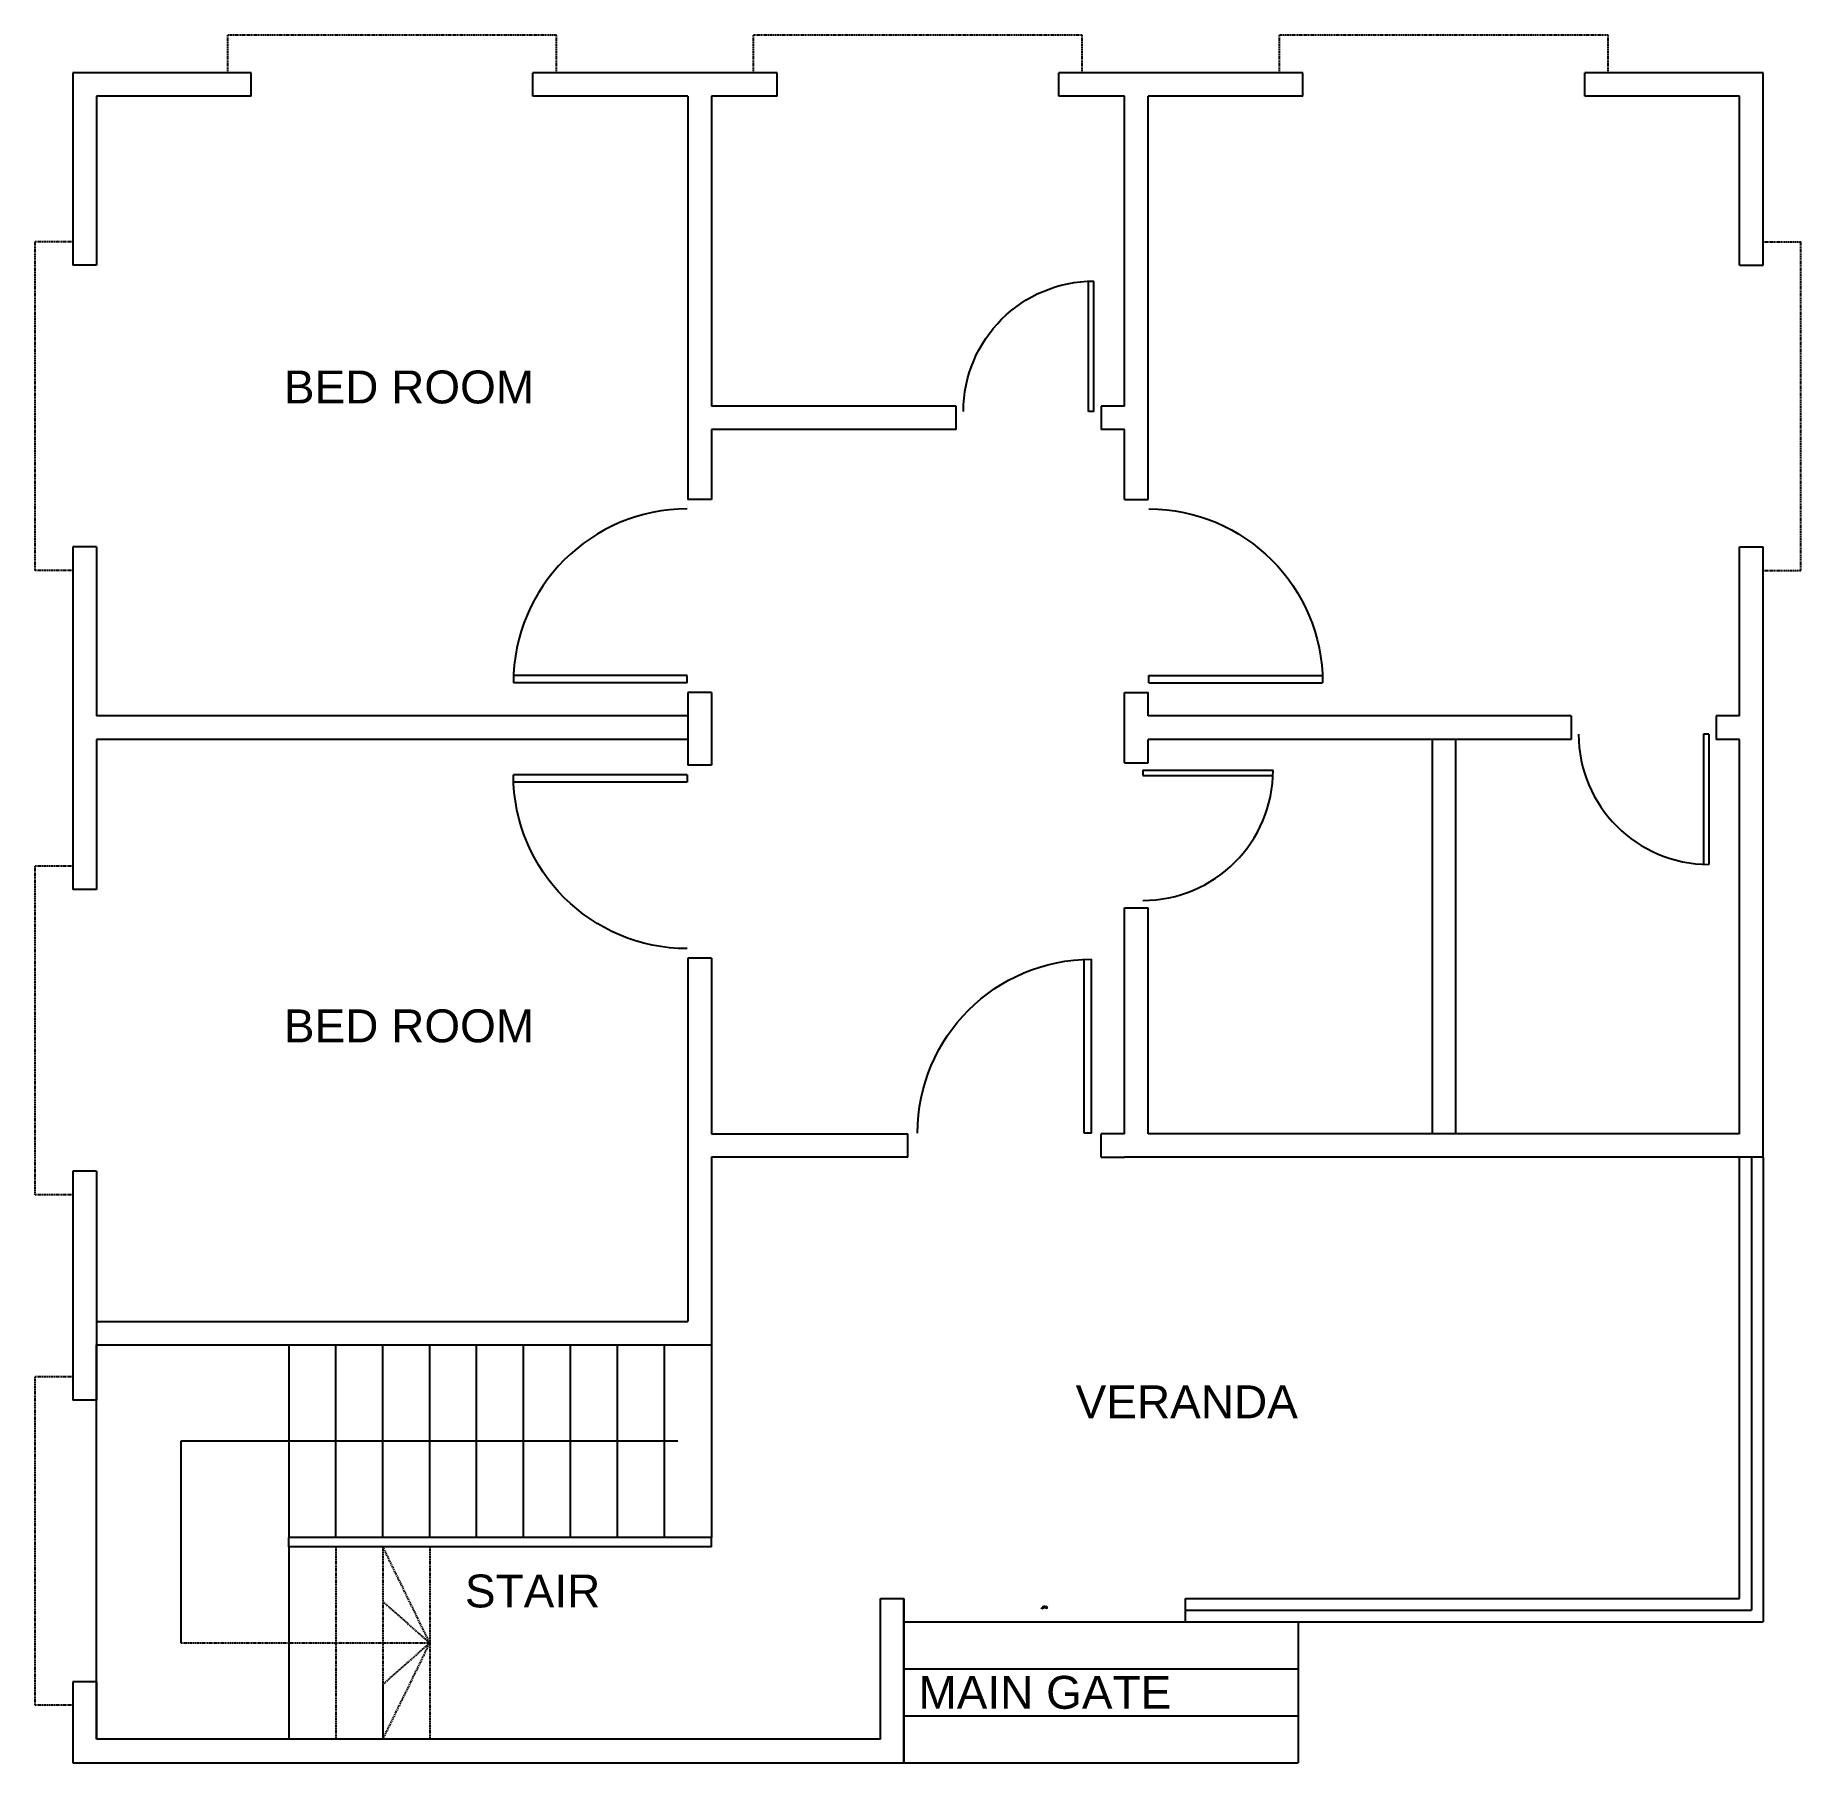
# Model space of a CAD drawing. Extents: x 34707 to 35083, y -1377 to -1009.
import ezdxf
from ezdxf.enums import TextEntityAlignment as Align

# ---------------------------------------------------------------- set-up
doc = ezdxf.new("R2010")
doc.units = 0
doc.linetypes.add('HIDDEN', pattern=[0.375, 0.25, -0.125])
for name, color, linetype in [('DOOR', 1, 'CONTINUOUS'), ('LEADER', 3, 'CONTINUOUS'), ('RAIL', 3, 'CONTINUOUS'), ('STAIR', 252, 'CONTINUOUS'), ('TEXT-1', 230, 'CONTINUOUS'), ('WALL', 7, 'CONTINUOUS'), ('WINDOW', 116, 'CONTINUOUS')]:
    doc.layers.add(name, color=color, linetype=linetype)
doc.styles.add('ROOM TEXT', font='ARIAL.TTF', dxfattribs={"height": 1})

# ---------------------------------------------------------------- blocks, each defined once
blk = doc.blocks.new('DOOR40')
at = {"layer": 'DOOR'}
for p, q in [((2, 5), (2, 41)), ((3.5, 5), (3.5, 40.97)), ((2, 5), (3.5, 5))]:
    blk.add_line(p, q, dxfattribs=at)
blk.add_arc((2, 5), 36, 0, 90, dxfattribs=at)

msp = doc.modelspace()

# ---------------------------------------------------------------- linework, layer by layer
at = {"layer": 'DOOR', "color": 3, "linetype": 'HIDDEN'}
for radius in [0.968, 0.8, 0.632]:
    msp.add_arc((34922.19, -1344.72), radius, 46.8755, 146.8321, dxfattribs=at)
at = {"layer": 'LEADER'}
for p, q in [((35072.67, -1248.06), (35072.67, -1344.56)), ((34851.17, -1303.25), (34851.17, -1313.87)), ((34952.17, -1344.56), (35072.67, -1344.56))]:
    msp.add_line(p, q, dxfattribs=at)
at = {"layer": 'RAIL'}
for p, q in [((34844.01, -1308.56), (34738.14, -1308.56)), ((34738.14, -1308.56), (34738.14, -1351.56)), ((34851.17, -1329.06), (34761.17, -1329.06)), ((34761.17, -1331.06), (34761.17, -1329.06)), ((34851.17, -1331.06), (34851.17, -1329.06)), ((34851.17, -1331.06), (34761.17, -1331.06))]:
    msp.add_line(p, q, dxfattribs=at)
at = {"layer": 'RAIL', "linetype": 'HIDDEN'}
for p, q in [((34791.17, -1351.56), (34781.17, -1331.06)), ((34781.17, -1331.06), (34781.17, -1342.7)), ((34781.17, -1342.7), (34791.17, -1351.56)), ((34738.14, -1351.56), (34791.17, -1351.56)), ((34791.17, -1351.56), (34781.17, -1372.06)), ((34781.17, -1360.42), (34791.17, -1351.56)), ((34781.17, -1360.42), (34781.17, -1372.06))]:
    msp.add_line(p, q, dxfattribs=at)
at = {"layer": 'STAIR'}
for p, q in [((34761.17, -1288.06), (34761.17, -1329.06)), ((34771.17, -1329.06), (34771.17, -1288.06)), ((34781.17, -1329.06), (34781.17, -1288.06)), ((34791.17, -1329.06), (34791.17, -1288.06)), ((34801.17, -1329.06), (34801.17, -1288.06)), ((34811.17, -1329.06), (34811.17, -1288.06)), ((34821.17, -1329.06), (34821.17, -1288.06)), ((34831.17, -1329.06), (34831.17, -1288.06)), ((34841.17, -1329.06), (34841.17, -1288.06)), ((34851.17, -1288.06), (34851.17, -1329.06)), ((34761.17, -1331.06), (34761.17, -1372.06)), ((34892.17, -1347.06), (34976.17, -1347.06)), ((34976.17, -1347.06), (34976.17, -1377.06)), ((34892.17, -1357.06), (34976.17, -1357.06)), ((34892.17, -1367.06), (34976.17, -1367.06)), ((34892.17, -1377.06), (34976.17, -1377.06))]:
    msp.add_line(p, q, dxfattribs=at)
at = {"layer": 'STAIR', "linetype": 'HIDDEN'}
for p, q in [((34771.17, -1331.06), (34771.17, -1372.06)), ((34781.17, -1331.06), (34781.17, -1372.06)), ((34781.17, -1331.06), (34781.17, -1372.06)), ((34791.17, -1331.06), (34791.17, -1372.06))]:
    msp.add_line(p, q, dxfattribs=at)
at = {"layer": 'WALL'}
for p, q in [((34753.17, -1017.06), (34715.17, -1017.06)), ((34715.17, -1017.06), (34715.17, -1058.06)), ((34753.17, -1022.06), (34753.17, -1017.06)), ((34813.17, -1022.06), (34813.17, -1017.06)), ((34865.17, -1017.06), (34813.17, -1017.06)), ((34865.17, -1022.06), (34865.17, -1017.06)), ((34977.17, -1017.06), (34925.17, -1017.06)), ((34925.17, -1022.06), (34925.17, -1017.06)), ((34977.17, -1022.06), (34977.17, -1017.06)), ((35075.17, -1017.06), (35037.17, -1017.06)), ((35037.17, -1022.06), (35037.17, -1017.06)), ((35075.17, -1058.06), (35075.17, -1017.06)), ((34720.17, -1022.06), (34720.17, -1058.06)), ((34753.17, -1022.06), (34720.17, -1022.06)), ((34846.17, -1022.06), (34813.17, -1022.06)), ((34846.17, -1022.06), (34846.17, -1107.92)), ((34851.17, -1022.06), (34851.17, -1088.06)), ((34865.17, -1022.06), (34851.17, -1022.06)), ((34939.17, -1022.06), (34925.17, -1022.06)), ((34939.17, -1088.06), (34939.17, -1022.06)), ((34977.17, -1022.06), (34944.17, -1022.06)), ((34944.17, -1107.92), (34944.17, -1022.06)), ((35070.17, -1022.06), (35037.17, -1022.06)), ((35070.17, -1058.06), (35070.17, -1022.06)), ((34720.17, -1058.06), (34715.17, -1058.06)), ((35070.17, -1058.06), (35075.17, -1058.06)), ((34903.31, -1088.06), (34851.17, -1088.06)), ((34903.31, -1093.06), (34903.31, -1088.06)), ((34934.17, -1088.06), (34934.17, -1093.06)), ((34939.17, -1088.06), (34934.17, -1088.06)), ((34851.17, -1093.06), (34851.17, -1107.92)), ((34903.31, -1093.06), (34851.17, -1093.06)), ((34939.17, -1093.06), (34934.17, -1093.06)), ((34939.17, -1107.92), (34939.17, -1093.06)), ((34851.17, -1107.92), (34846.17, -1107.92)), ((34939.17, -1107.92), (34944.17, -1107.92)), ((34715.17, -1118.06), (34715.17, -1191.06)), ((34720.17, -1118.06), (34715.17, -1118.06)), ((34720.17, -1118.06), (34720.17, -1154.06)), ((35070.17, -1154.06), (35070.17, -1118.06)), ((35070.17, -1118.06), (35075.17, -1118.06)), ((35075.17, -1248.06), (35075.17, -1118.06)), ((34851.17, -1149.06), (34846.17, -1149.06)), ((34846.17, -1149.06), (34846.17, -1164.55)), ((34851.17, -1149.06), (34851.17, -1164.55)), ((34939.17, -1149.06), (34944.17, -1149.06)), ((34939.17, -1164.06), (34939.17, -1149.06)), ((34944.17, -1154.06), (34944.17, -1149.06)), ((34846.17, -1154.06), (34720.17, -1154.06)), ((35034.31, -1154.06), (34944.17, -1154.06)), ((35034.31, -1154.06), (35034.31, -1159.06)), ((35070.17, -1154.06), (35065.17, -1154.06)), ((35065.17, -1154.06), (35065.17, -1159.06)), ((34720.17, -1159.06), (34720.17, -1191.06)), ((34846.17, -1159.06), (34720.17, -1159.06)), ((35034.31, -1159.06), (34944.17, -1159.06)), ((34944.17, -1164.06), (34944.17, -1159.06)), ((35004.67, -1159.06), (35004.67, -1243.06)), ((35009.67, -1159.06), (35009.67, -1243.06)), ((35070.17, -1159.06), (35065.17, -1159.06)), ((35070.17, -1243.06), (35070.17, -1159.06)), ((34851.17, -1164.55), (34846.17, -1164.55)), ((34939.17, -1164.06), (34944.17, -1164.06)), ((34939.17, -1164.06), (34944.17, -1164.06)), ((34720.17, -1191.06), (34715.17, -1191.06)), ((34939.17, -1194.92), (34944.17, -1194.92)), ((34939.17, -1243.06), (34939.17, -1194.92)), ((34939.17, -1194.92), (34944.17, -1194.92)), ((34944.17, -1243.06), (34944.17, -1194.92)), ((34846.17, -1205.69), (34846.17, -1248.06)), ((34851.17, -1205.69), (34846.17, -1205.69)), ((34851.17, -1205.69), (34851.17, -1243.06)), ((34851.17, -1243.06), (34893.03, -1243.06)), ((34893.03, -1248.06), (34893.03, -1243.06)), ((34934.17, -1248.06), (34934.17, -1243.06)), ((34939.17, -1243.06), (34934.17, -1243.06)), ((35070.17, -1243.06), (34944.17, -1243.06)), ((34846.17, -1248.06), (34846.17, -1283.06)), ((34851.17, -1248.06), (34851.17, -1288.06)), ((34893.03, -1248.06), (34851.17, -1248.06)), ((34934.17, -1248.06), (34939.17, -1248.06)), ((35075.17, -1248.06), (34939.17, -1248.06)), ((35070.17, -1342.06), (35070.17, -1248.06)), ((35075.17, -1248.06), (35075.17, -1347.06)), ((34715.17, -1251.06), (34715.17, -1299.84)), ((34720.17, -1251.06), (34715.17, -1251.06)), ((34720.17, -1251.06), (34720.17, -1299.84)), ((34720.17, -1283.06), (34846.17, -1283.06)), ((34720.17, -1372.06), (34720.17, -1288.06)), ((34720.17, -1288.06), (34851.17, -1288.06)), ((34720.17, -1299.84), (34715.17, -1299.84)), ((34887.17, -1342.06), (34892.17, -1342.06)), ((34887.17, -1372.06), (34887.17, -1342.06)), ((34892.17, -1377.06), (34892.17, -1342.06)), ((34892.17, -1342.06), (34892.17, -1377.06)), ((34952.17, -1347.06), (34952.17, -1342.06)), ((34952.17, -1342.06), (35070.17, -1342.06)), ((34952.17, -1347.06), (35075.17, -1347.06)), ((34715.17, -1359.84), (34715.17, -1377.06)), ((34720.17, -1359.84), (34715.17, -1359.84)), ((34720.17, -1359.84), (34720.17, -1372.06)), ((34887.17, -1372.06), (34720.17, -1372.06)), ((34715.17, -1377.06), (34892.17, -1377.06))]:
    msp.add_line(p, q, dxfattribs=at)
at = {"layer": 'WINDOW', "linetype": 'HIDDEN'}
for p, q in [((34748.17, -1017.06), (34748.17, -1009.06)), ((34818.17, -1009.06), (34748.17, -1009.06)), ((34818.17, -1017.06), (34818.17, -1009.06)), ((34930.17, -1009.06), (34860.17, -1009.06)), ((34860.17, -1017.06), (34860.17, -1009.06)), ((34930.17, -1017.06), (34930.17, -1009.06)), ((35042.17, -1009.06), (34972.17, -1009.06)), ((34972.17, -1017.06), (34972.17, -1009.06)), ((35042.17, -1017.06), (35042.17, -1009.06)), ((34707.17, -1123.06), (34707.17, -1053.06)), ((34715.17, -1053.06), (34707.17, -1053.06)), ((35075.17, -1053.06), (35083.17, -1053.06)), ((35083.17, -1123.06), (35083.17, -1053.06)), ((34715.17, -1123.06), (34707.17, -1123.06)), ((35075.17, -1123.06), (35083.17, -1123.06)), ((34707.17, -1256.06), (34707.17, -1186.06)), ((34715.17, -1186.06), (34707.17, -1186.06)), ((34715.17, -1256.06), (34707.17, -1256.06)), ((34707.17, -1364.84), (34707.17, -1294.84)), ((34715.17, -1294.84), (34707.17, -1294.84)), ((34715.17, -1364.84), (34707.17, -1364.84))]:
    msp.add_line(p, q, dxfattribs=at)

# ---------------------------------------------------------------- block references
at = {"layer": 'DOOR'}
for p, xscale, yscale, zscale in [((34934.17, -1093.06), -0.7714285714284634, 0.7714285714284634, 0.7714285714284634), ((34934.17, -1248.06), -1.028571428571428, 1.028571428571428, 1.028571428571428)]:
    msp.add_blockref('DOOR40', p, dxfattribs=dict(at, xscale=xscale, yscale=yscale, zscale=zscale))
for p, xscale, yscale, zscale, rotation in [((34851.17, -1149.06), 1.028571428571428, 1.028571428571428, 1.028571428571428, 90.00000000000003), ((34939.17, -1149.06), -1.028571428571428, 1.028571428571428, 1.028571428571428, 270), ((35065.17, -1154.06), 0.7714285714284634, 0.7714285714284634, 0.7714285714284634, 180), ((34851.17, -1164.55), -1.028571428571428, 1.028571428571428, 1.028571428571428, 90), ((34939.17, -1164.06), 0.7714285714284634, 0.7714285714284634, 0.7714285714284634, 270), ((34939.17, -1164.06), 0.7714285714284634, 0.7714285714284634, 0.7714285714284634, 270)]:
    msp.add_blockref('DOOR40', p, dxfattribs=dict(at, xscale=xscale, yscale=yscale, zscale=zscale, rotation=rotation))

# ---------------------------------------------------------------- texts
at = {"layer": 'TEXT-1', "style": 'ROOM TEXT'}
for s, p in [('BED ROOM', (34786.76, -1083.98)), ('BED ROOM', (34786.76, -1220.09)), ('VERANDA ', (34953.77, -1300.18)), ('STAIR ', (34814.45, -1340.48)), ('MAIN GATE ', (34923.55, -1362.07))]:
    msp.add_text(s, height=7.009, dxfattribs=at).set_placement(p, align=Align.MIDDLE_CENTER)

doc.saveas('drawing.dxf')
